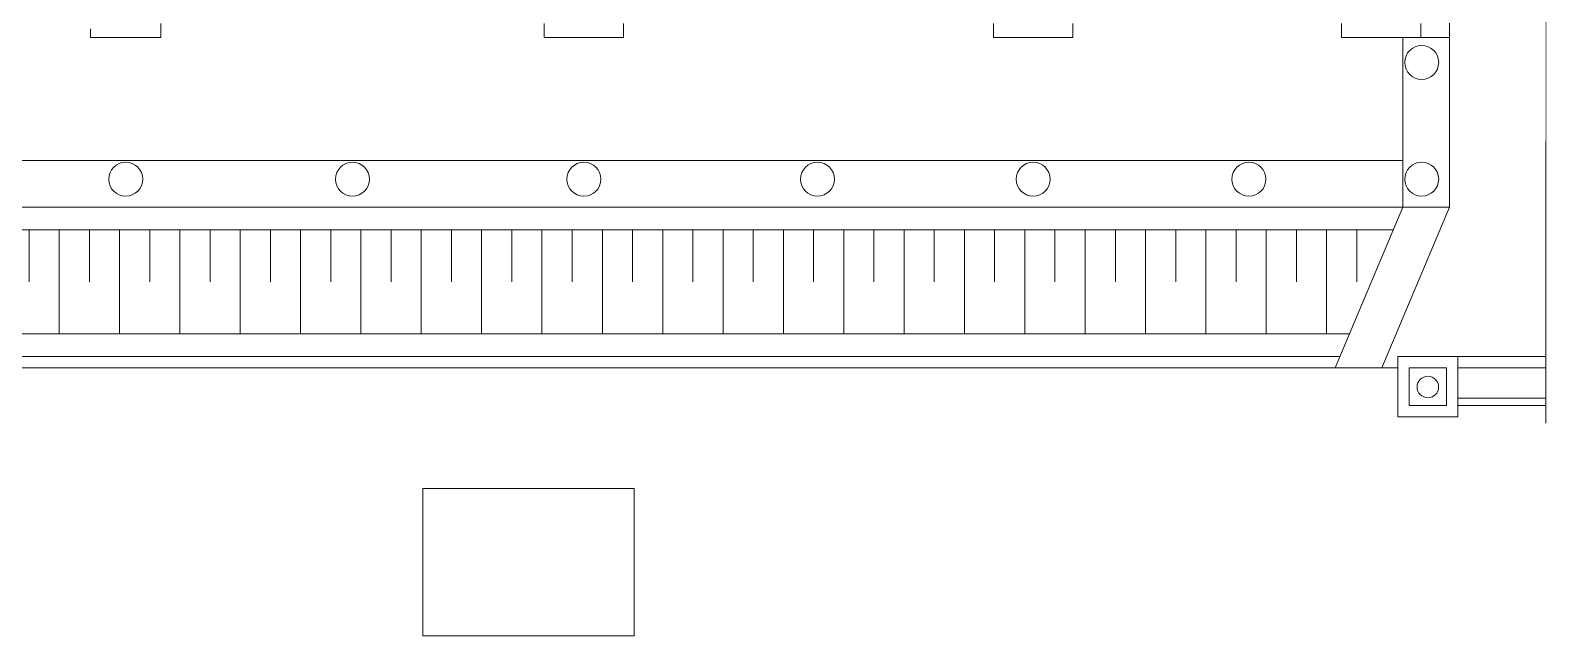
# Model space of a CAD drawing. Header units: millimetres. Extents: x 653176 to 972033, y 753746 to 925850.
# Drawn here: x 760073 to 780160, y 753746 to 761773 of the extents above; entities that cross this region are included whole.
import ezdxf

# ---------------------------------------------------------------- set-up
doc = ezdxf.new("R2010")
doc.units = ezdxf.units.MM
doc.header["$LTSCALE"] = 10
doc.set_wipeout_variables(frame=1)
doc.layers.get('0').update_dxf_attribs({"color": 65, "lineweight": 25})
for name, color, linetype, lineweight in [('!_Цоколь', 2, 'Continuous', 30), ('!обводка помещений', 10, 'Continuous', 20), ('ГЕНПЛАН', 5, 'Continuous', 20), ('Корпус 1$0$АР-стилобат', 144, 'Continuous', 9)]:
    doc.layers.add(name, color=color, linetype=linetype, lineweight=lineweight)

# ---------------------------------------------------------------- blocks, each defined once
blk = doc.blocks.new('*U907')
at = {"color": 0, "linetype": 'ByBlock', "lineweight": -2}
for p, q in [((0.2, 0), (0.2, 0.345)), ((0.6, 0), (0.6, 0.345)), ((1, 0), (1, 0.345)), ((1.4, 0), (1.4, 0.345)), ((1.8, 0), (1.8, 0.345)), ((2.2, 0), (2.2, 0.345)), ((2.6, 0), (2.6, 0.345)), ((3, 0), (3, 0.345)), ((3.4, 0), (3.4, 0.345)), ((3.8, 0), (3.8, 0.345)), ((4.2, 0), (4.2, 0.345)), ((4.6, 0), (4.6, 0.345)), ((5, 0), (5, 0.345)), ((5.4, 0), (5.4, 0.345)), ((5.8, 0), (5.8, 0.345)), ((6.2, 0), (6.2, 0.345)), ((6.6, 0), (6.6, 0.345)), ((7, 0), (7, 0.345)), ((7.4, 0), (7.4, 0.345)), ((7.8, 0), (7.8, 0.345)), ((8.2, 0), (8.2, 0.345)), ((8.6, 0), (8.6, 0.345)), ((9, 0), (9, 0.345))]:
    blk.add_line(p, q, dxfattribs=at)
for points in [[(0, 0), (0, 0.69)], [(0.4, 0), (0.4, 0.69)], [(0.8, 0), (0.8, 0.69)], [(1.2, 0), (1.2, 0.69)], [(1.6, 0), (1.6, 0.69)], [(2, 0), (2, 0.69)], [(2.4, 0), (2.4, 0.69)], [(2.8, 0), (2.8, 0.69)], [(3.2, 0), (3.2, 0.69)], [(3.6, 0), (3.6, 0.69)], [(4, 0), (4, 0.69)], [(4.4, 0), (4.4, 0.69)], [(4.8, 0), (4.8, 0.69)], [(5.2, 0), (5.2, 0.69)], [(5.6, 0), (5.6, 0.69)], [(6, 0), (6, 0.69)], [(6.4, 0), (6.4, 0.69)], [(6.8, 0), (6.8, 0.69)], [(7.2, 0), (7.2, 0.69)], [(7.6, 0), (7.6, 0.69)], [(8, 0), (8, 0.69)], [(8.4, 0), (8.4, 0.69)], [(8.8, 0), (8.8, 0.69)]]:
    blk.add_lwpolyline(points, dxfattribs=at)
blk = doc.blocks.new('1 и 2 корпус')
at = {"layer": '!_Цоколь', "color": 250, "lineweight": 20, "ltscale": 100}
for p, q in [((17041, -3089), (16143, -5219)), ((17661, -3089), (16763, -5219))]:
    blk.add_line(p, q, dxfattribs=at)
for points in [[(17661, -650), (17661, -3089), (-1569, -3089, -0.414214), (-3089, -1569), (-3089, 8050)], [(17041, -836), (17041, -2469), (-1569, -2469, -0.414214), (-2469, -1569), (-2469, 8050)]]:
    blk.add_lwpolyline(points, format="xyb", dxfattribs=at)
blk.add_lwpolyline([(17041, -838), (17661, -838), (17661, -3089), (17041, -3089)], close=True, dxfattribs=at)
for centre in [(17291, -1170), (112, -2719, -74), (3118, -2719, -74), (6186, -2719, -74), (9281, -2719), (12141, -2719, 0), (15001, -2719), (17291, -2718)]:
    blk.add_circle(centre, 225, dxfattribs=at)
at = {"color": 250, "lineweight": 20}
for p, q in [((-1570, -3390), (16914, -3390)), ((-1570, -4770), (16332, -4770))]:
    blk.add_line(p, q, dxfattribs=at)
at = {"layer": 'ГЕНПЛАН', "color": 250, "lineweight": 20}
for p, q in [((-1608, -5069), (16198, -5069)), ((-1608, -5219), (16763, -5219))]:
    blk.add_line(p, q, dxfattribs=at)
at = {"layer": 'Корпус 1$0$АР-стилобат', "color": 250, "lineweight": 20}
blk.add_line((17661, -2820), (17661, -3069), dxfattribs=at)
at = {"color": 250, "lineweight": 20, "xscale": -1999.999999999995, "yscale": 1999.999999999995, "zscale": 1999.999999999998, "rotation": 179.9999999999992}
blk.add_blockref('*U907', (-1570, -3390), dxfattribs=at)

msp = doc.modelspace()

# ---------------------------------------------------------------- linework, layer by layer
at = {"layer": '!обводка помещений', "color": 7, "lineweight": 20}
for p, q in [((780159.9, 767918.1), (780159.9, 756565.1)), ((778995.4, 757296.9), (780159.9, 757296.9)), ((780159.9, 756896.9), (778995.4, 756896.9))]:
    msp.add_line(p, q, dxfattribs=at)
at = {"layer": '!обводка помещений', "color": 7}
msp.add_line((777988.8, 757299), (778200.6, 757299), dxfattribs=at)
at = {"layer": '!обводка помещений', "color": 7, "lineweight": 20}
for points in [[(760872.4, 761791.6), (760872.4, 761676.6), (761801.5, 761676.6), (761801.5, 761862.6)], [(766885.5, 761862.6), (766885.5, 761676.6), (767937.5, 761676.6), (767937.5, 761862.6)], [(772840.5, 761862.6), (772840.5, 761676.6), (773892.5, 761676.6), (773892.5, 761862.6)], [(777451.5, 761862.6), (777451.5, 761676.6), (778503.5, 761679.3), (778503.5, 761862.6)], [(780159.9, 756796.9), (778995.4, 756796.9), (778995.4, 757448.9), (780159.9, 757448.9)]]:
    msp.add_lwpolyline(points, dxfattribs=at)
for points in [[(778200.6, 757448.9), (778995.4, 757448.9), (778995.4, 756648.9), (778200.6, 756648.9)], [(778350.6, 757298.9), (778845.4, 757298.9), (778845.4, 756798.9), (778350.6, 756798.9)]]:
    msp.add_lwpolyline(points, close=True, dxfattribs=at)
at = {"layer": '!обводка помещений', "color": 7, "lineweight": 13}
msp.add_lwpolyline([(765277.6, 753746), (765277.6, 755696), (768075.4, 755696), (768075.4, 753746)], close=True, dxfattribs=at)
at = {"layer": '!обводка помещений', "color": 7, "lineweight": 20}
msp.add_circle((778598.3, 757043.2), 142.8, dxfattribs=at)

# ---------------------------------------------------------------- block references
at = {"layer": '!обводка помещений', "color": 0, "linetype": 'Continuous', "lineweight": 20}
msp.add_blockref('1 и 2 корпус', (761225.4, 762517.6), dxfattribs=at)

# ---------------------------------------------------------------- next in the draw order: wipeouts: each hides what was drawn before it
at = {"color": 7, "linetype": 'Continuous'}
msp.add_wipeout([(780159.9, 763439.1), (780159.9, 760295.7), (780010.2, 760295.7), (780010.2, 763439.1)], dxfattribs=at).dxf.layer = '!обводка помещений'

doc.saveas('drawing.dxf')
